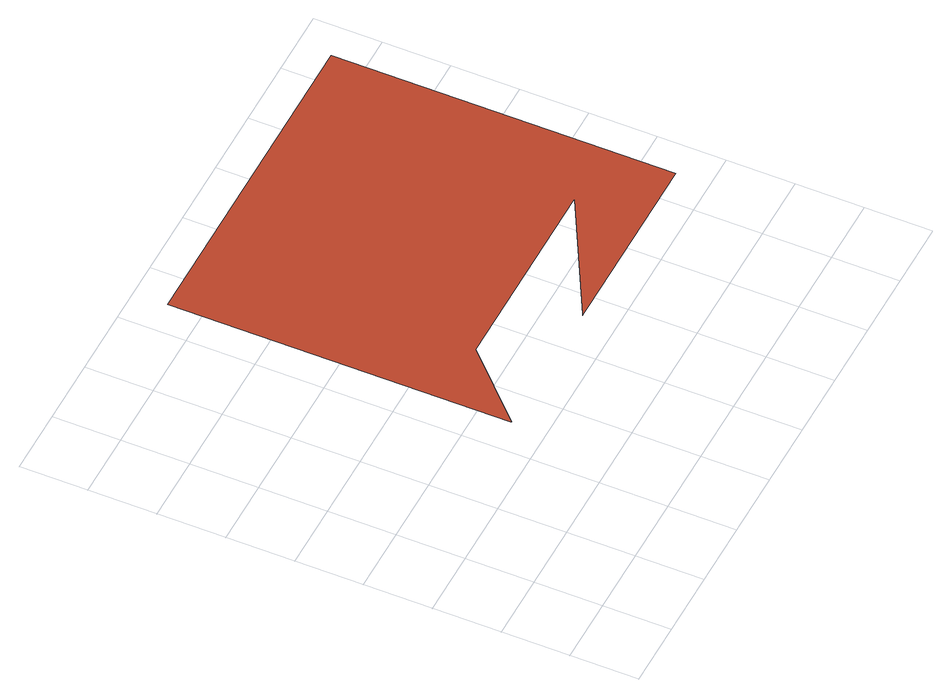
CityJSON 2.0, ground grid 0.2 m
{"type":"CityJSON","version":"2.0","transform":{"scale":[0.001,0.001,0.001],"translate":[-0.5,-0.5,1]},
"CityObjects":{
"object1":{"type":"GenericCityObject","geometry":[{"type":"MultiSurface","lod":"1","boundaries":[[[0,1,2,3],[4,5,6]]],"semantics":{"surfaces":[{"type":"RoofSurface"}],"values":[0]}}]}
},
"vertices":[
[500,500,0],[1500,500,0],[1500,1500,0],[500,1500,0],[700,700,0],[1300,700,0],[0,0,0]
]}
